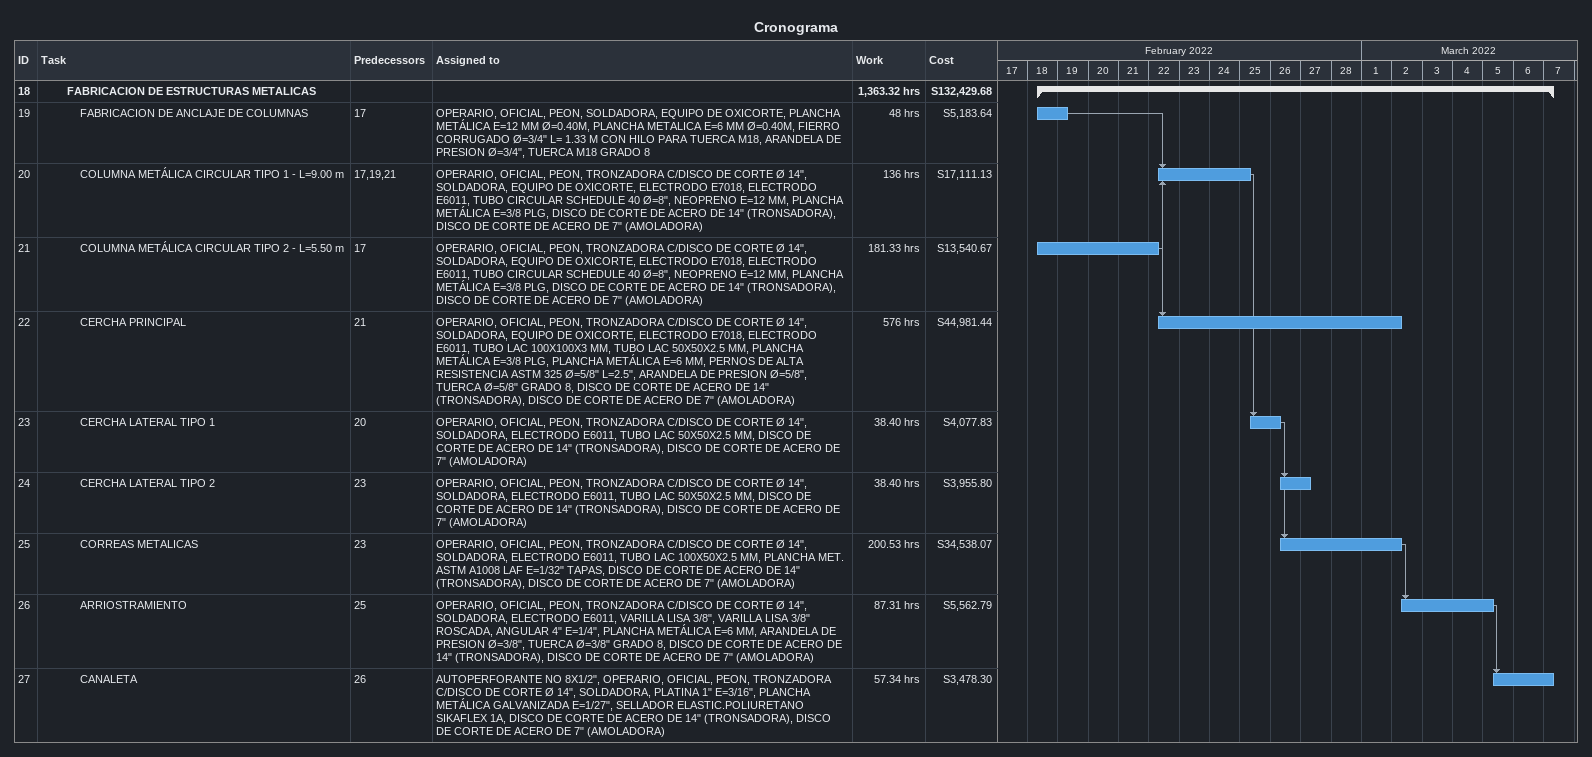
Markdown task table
Cronograma

| ID | Level | Task | Start | Finish | Predecessors | Resources | Work (h) | Cost (S) |
|---|---|---|---|---|---|---|---|---|
| 18 | 3 | **FABRICACION DE ESTRUCTURAS METALICAS** | 2022-02-18 | 2022-03-07 |  |  | 1363.32 | 132429.68 |
| 19 | 4 | FABRICACION DE ANCLAJE DE COLUMNAS | 2022-02-18 | 2022-02-19 | 17 | OPERARIO, OFICIAL, PEON, SOLDADORA, EQUIPO DE OXICORTE, PLANCHA METÁLICA E=12 MM Ø=0.40M, PLANCHA METALICA E=6 MM Ø=0.40M, FIERRO CORRUGADO Ø=3/4" L= 1.33 M CON HILO PARA TUERCA M18, ARANDELA DE PRESION Ø=3/4", TUERCA M18 GRADO 8 | 48 | 5183.64 |
| 20 | 4 | COLUMNA METÁLICA CIRCULAR TIPO 1 - L=9.00 m | 2022-02-22 | 2022-02-25 | 17, 19, 21 | OPERARIO, OFICIAL, PEON, TRONZADORA C/DISCO DE CORTE Ø 14", SOLDADORA, EQUIPO DE OXICORTE, ELECTRODO E7018, ELECTRODO E6011, TUBO CIRCULAR SCHEDULE 40 Ø=8", NEOPRENO E=12 MM, PLANCHA METÁLICA E=3/8 PLG, DISCO DE CORTE DE ACERO DE 14" (TRONSADORA), DISCO DE CORTE DE ACERO DE 7" (AMOLADORA) | 136 | 17111.13 |
| 21 | 4 | COLUMNA METÁLICA CIRCULAR TIPO 2 - L=5.50 m | 2022-02-18 | 2022-02-22 | 17 | OPERARIO, OFICIAL, PEON, TRONZADORA C/DISCO DE CORTE Ø 14", SOLDADORA, EQUIPO DE OXICORTE, ELECTRODO E7018, ELECTRODO E6011, TUBO CIRCULAR SCHEDULE 40 Ø=8", NEOPRENO E=12 MM, PLANCHA METÁLICA E=3/8 PLG, DISCO DE CORTE DE ACERO DE 14" (TRONSADORA), DISCO DE CORTE DE ACERO DE 7" (AMOLADORA) | 181.33 | 13540.67 |
| 22 | 4 | CERCHA PRINCIPAL | 2022-02-22 | 2022-03-02 | 21 | OPERARIO, OFICIAL, PEON, TRONZADORA C/DISCO DE CORTE Ø 14", SOLDADORA, EQUIPO DE OXICORTE, ELECTRODO E7018, ELECTRODO E6011, TUBO LAC 100X100X3 MM, TUBO LAC 50X50X2.5 MM, PLANCHA METÁLICA E=3/8 PLG, PLANCHA METÁLICA E=6 MM, PERNOS DE ALTA RESISTENCIA ASTM 325 Ø=5/8" L=2.5", ARANDELA DE PRESION Ø=5/8", TUERCA Ø=5/8" GRADO 8, DISCO DE CORTE DE ACERO DE 14" (TRONSADORA), DISCO DE CORTE DE ACERO DE 7" (AMOLADORA) | 576 | 44981.44 |
| 23 | 4 | CERCHA LATERAL TIPO 1 | 2022-02-25 | 2022-02-26 | 20 | OPERARIO, OFICIAL, PEON, TRONZADORA C/DISCO DE CORTE Ø 14", SOLDADORA, ELECTRODO E6011, TUBO LAC 50X50X2.5 MM, DISCO DE CORTE DE ACERO DE 14" (TRONSADORA), DISCO DE CORTE DE ACERO DE 7" (AMOLADORA) | 38.40 | 4077.83 |
| 24 | 4 | CERCHA LATERAL TIPO 2 | 2022-02-26 | 2022-02-27 | 23 | OPERARIO, OFICIAL, PEON, TRONZADORA C/DISCO DE CORTE Ø 14", SOLDADORA, ELECTRODO E6011, TUBO LAC 50X50X2.5 MM, DISCO DE CORTE DE ACERO DE 14" (TRONSADORA), DISCO DE CORTE DE ACERO DE 7" (AMOLADORA) | 38.40 | 3955.80 |
| 25 | 4 | CORREAS METALICAS | 2022-02-26 | 2022-03-02 | 23 | OPERARIO, OFICIAL, PEON, TRONZADORA C/DISCO DE CORTE Ø 14", SOLDADORA, ELECTRODO E6011, TUBO LAC 100X50X2.5 MM, PLANCHA MET. ASTM A1008 LAF E=1/32" TAPAS, DISCO DE CORTE DE ACERO DE 14" (TRONSADORA), DISCO DE CORTE DE ACERO DE 7" (AMOLADORA) | 200.53 | 34538.07 |
| 26 | 4 | ARRIOSTRAMIENTO | 2022-03-02 | 2022-03-05 | 25 | OPERARIO, OFICIAL, PEON, TRONZADORA C/DISCO DE CORTE Ø 14", SOLDADORA, ELECTRODO E6011, VARILLA LISA 3/8", VARILLA LISA 3/8" ROSCADA, ANGULAR 4" E=1/4", PLANCHA METÁLICA E=6 MM, ARANDELA DE PRESION Ø=3/8", TUERCA Ø=3/8" GRADO 8, DISCO DE CORTE DE ACERO DE 14" (TRONSADORA), DISCO DE CORTE DE ACERO DE 7" (AMOLADORA) | 87.31 | 5562.79 |
| 27 | 4 | CANALETA | 2022-03-05 | 2022-03-07 | 26 | AUTOPERFORANTE NO 8X1/2", OPERARIO, OFICIAL, PEON, TRONZADORA C/DISCO DE CORTE Ø 14", SOLDADORA, PLATINA 1" E=3/16", PLANCHA METÁLICA GALVANIZADA E=1/27", SELLADOR ELASTIC.POLIURETANO SIKAFLEX 1A, DISCO DE CORTE DE ACERO DE 14" (TRONSADORA), DISCO DE CORTE DE ACERO DE 7" (AMOLADORA) | 57.34 | 3478.30 |
